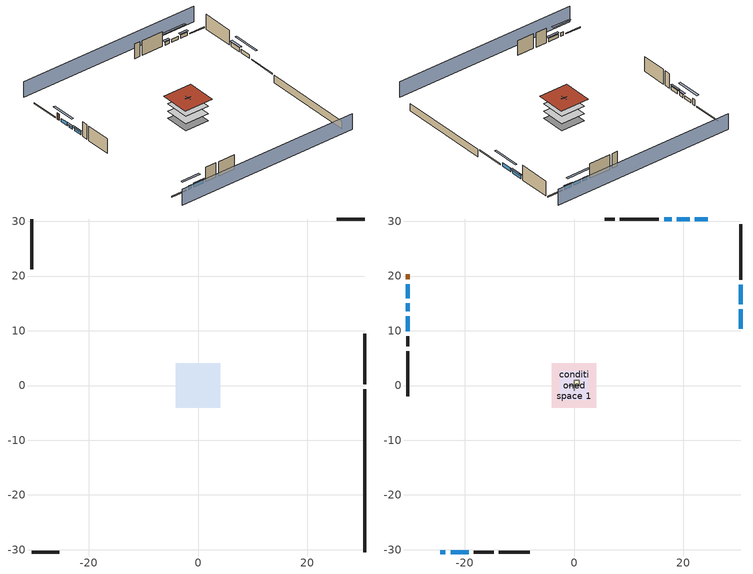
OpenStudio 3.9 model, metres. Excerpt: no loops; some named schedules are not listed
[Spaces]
basement - unconditioned 1
 floor foundation (Slab2 construction): -4.05,-4.05 -4.05,4.05 4.05,4.05 4.05,-4.05 z-2.13
 wall outside (RimJoist1 construction): 30.42,0.26 30.42,9.43 z0.3:0.61
 wall outside (RimJoist2 construction): -30.42,-30.42 -25.33,-30.42 z0.3:0.61
 wall outside (RimJoist3 construction): -30.42,30.42 -30.42,21.25 z0.3:0.61
 wall outside (RimJoist4 construction): 30.42,30.42 25.33,30.42 z0.3:0.61
 wall foundation (FoundationWall1 construction): 30.42,-30.42 30.42,-0.67 z-2.13:0.3
conditioned space 1
 floor to basement - unconditioned 1 (Floor1 construction): -4.05,-4.05 -4.05,4.05 4.05,4.05 4.05,-4.05 z0.3
 floor to garage 1 (Floor2 construction): -2.59,-2.59 -2.59,2.59 2.59,2.59 2.59,-2.59 z0.3
 floor adiabatic (AdiabaticFloorConstruction): -4.05,-4.05 -4.05,4.05 4.05,4.05 4.05,-4.05 z2.74
 wall outside (Wall3 construction): 30.42,19.36 30.42,29.49 z0.3:5.18
 wall outside (Wall4 construction): -13.71,-30.42 -8.08,-30.42 z0.3:5.18
 wall outside (Wall7 construction): -30.42,6.27 -30.42,-1.92 z0.3:5.18
 wall outside (Wall8 construction): 15.52,30.42 8.34,30.42 z0.3:5.18
 wall outside (AdiabaticWallConstruction): 30.42,10.36 30.42,13.93 / 30.42,14.86 30.42,18.44 z0.3:1.52; -24.4,-30.42 -23.49,-30.42 / -30.42,12.64 -30.42,9.96 z0.3:1.49; -22.56,-30.42 -19.22,-30.42 z0.3:1.43; -30.42,18.48 -30.42,15.94 z0.3:1.4; -30.42,15.02 -30.42,13.57 z0.3:1.28; 21.14,30.42 18.79,30.42 / 24.4,30.42 22.06,30.42 z0.3:1.34; 17.87,30.42 16.45,30.42 z0.3:1.25
 wall outside (AdiabaticWallConstruction 1): -30.42,20.32 -30.42,19.4 z0.3:2.34
 wall to garage 1 (Wall5 construction): 0,0.91 0,-0.91 z0.3:5.18
 wall to garage 1 (Wall6 construction): -0.91,0 0.91,0 z0.3:5.18
 window (WindowConstruction): 30.42,10.36 30.42,13.93 z0.3:1.52
 window (WindowConstruction 1): 30.42,14.86 30.42,18.44 z0.3:1.52
 window (WindowConstruction 2): -24.4,-30.42 -23.49,-30.42 z0.3:1.49
 window (WindowConstruction 3): -22.56,-30.42 -19.22,-30.42 z0.3:1.43
 window (WindowConstruction 4): -30.42,18.48 -30.42,15.94 z0.3:1.4
 window (WindowConstruction 5): -30.42,15.02 -30.42,13.57 z0.3:1.28
 window (WindowConstruction 6): -30.42,12.64 -30.42,9.96 z0.3:1.49
 window (WindowConstruction 7): 21.13,30.42 18.79,30.42 z0.3:1.34
 window (WindowConstruction 8): 17.87,30.42 16.45,30.42 z0.3:1.25
 window (WindowConstruction 9): 24.4,30.42 22.06,30.42 z0.3:1.34
 door (Door): -30.42,20.32 -30.42,19.4 z0.3:2.34
 ceiling adiabatic (AdiabaticFloorConstruction): 4.05,-4.05 4.05,4.05 -4.05,4.05 -4.05,-4.05 z2.74
 roof outside (Roof1 construction): -4.8,4.8 -4.8,-4.8 4.8,-4.8 4.8,4.8 z5.18
garage 1
 floor foundation (Slab1 construction): -2.59,-2.59 -2.59,2.59 2.59,2.59 2.59,-2.59 z0
 wall outside (Wall1 construction): -18.29,-30.42 -14.64,-30.42 z0.3:5.18
 wall outside (Wall2 construction): -30.42,9.03 -30.42,7.2 z0.3:5.18
 wall outside (Wall9 construction): 7.41,30.42 5.58,30.42 z0.3:5.18
furnace airloop ret air space
 floor adiabatic (AdiabaticConst): 0,0 0,1 1,1 1,0 z0
 wall adiabatic (AdiabaticConst): 0,1 0,0 1,0 1,1 0,1 z0:1
 ceiling adiabatic (AdiabaticConst): 1,0 1,1 0,1 0,0 z1
shading: 30.42,34.99 -30.42,34.99 / -30.42,-34.99 30.42,-34.99 z0:5.18; 30.42,16.68 30.42,7.62 31.03,7.62 31.03,16.68 z4.27; 30.42,18.74 30.42,14.56 31.03,14.56 31.03,18.74 z1.83; -20.75,-30.42 -27.15,-30.42 -27.15,-31.03 -20.75,-31.03 z4.24; -18.92,-30.42 -22.86,-30.42 -22.86,-31.03 -18.92,-31.03 z1.74; -30.42,13.2 -30.42,21.22 -31.03,21.22 -31.03,13.2 z4.15; -30.42,13.26 -30.42,15.32 -31.03,15.32 -31.03,13.26 z1.58; -30.42,9.65 -30.42,12.94 -31.03,12.94 -31.03,9.65 z1.8; 16.05,30.42 23.88,30.42 23.88,31.03 16.05,31.03 z4.08; 16.14,30.42 18.17,30.42 18.17,31.03 16.14,31.03 z1.55; 21.76,30.42 24.71,30.42 24.71,31.03 21.76,31.03 z1.65
[Site]
Portland Intl Arpt_OR: Latitude {deg}=45.59; Longitude {deg}=-122.6; Time Zone {hr}=-8; Elevation {m}=33; Terrain=Suburbs; Keep Site Location Information=Yes
[Site:GroundTemperature:Shallow]
10.2558, 8.96328, 8.85977, 9.47314, 11.9355, 14.3863, 16.5111, 17.8571, 17.9714, 16.8767, 14.8061, 12.4304
[Site:WaterMainsTemperature]
Calculation Method=Schedule; Temperature Schedule=mains temperature schedule
[Building]
Building 1
[Material] Roughness=Rough
Name | Thickness {m} | Conductivity {W/m-K} | Density {kg/m3} | Specific Heat {J/kg-K} | Thermal Absorptance | Solar Absorptance | Visible Absorptance
asphalt or fiberglass shingles | 0.00635 | 0.162714 | 1121.4 | 1465.45 | 0.9 | 0.85 | 0.85
roof rigid ins | 0.103632 | 0.029427 | 32.04 | 1214.23 | 0.9 | 0.7 | 0.7
osb sheathing 0.75 in. | 0.01905 | 0.115458 | 512.64 | 1214.23 | 0.9 | 0.7 | 0.7
roof stud and cavity | 0.2032 | 0.0828465 | 78.34581 | 1123.46 | 0.9 | 0.7 | 0.7
gypsum board | 0.0127 | 0.160291 | 801 | 837.4 | 0.9 | 0.6 | 0.6
wood siding | 0.0254 | 0.102417 | 544.68 | 1172.36 | 0.9 | 0.85 | 0.85
osb sheathing 0.5 in. | 0.0127 | 0.115458 | 512.64 | 1214.23 | 0.9 | 0.7 | 0.7
wall stud and cavity | 0.1397 | 0.727959 | 139.0536 | 1170.24 | 0.9 | 0.6 | 0.6
wall stud and cavity 1 | 0.1397 | 0.550994 | 139.0536 | 1170.24 | 0.9 | 0.7 | 0.7
osb sheathing 0.5 in. 1; osb sheathing 0.5 in. 2 | 0.0127 | 0.115458 | 512.64 | 1214.23
wall stud and cavity 2 | 0.1397 | 0.335416 | 139.0536 | 1170.24 | 0.9 | 0.7 | 0.7
rim joist stud and cavity | 0.0508 | 0.178688 | 50.32683 | 1063.81 | 0.9 | 0.6 | 0.6
floor stud and cavity | 0.1397 | 0.923637 | 92.3553 | 1139.71 | 0.9 | 0.7 | 0.7
floor covering | 0.0127 | 0.0433444 | 54.468 | 1339.84 | 0.9 | 0.6 | 0.6
concrete 4.0 in. | 0.1016 | 1.803125 | 2242.8 | 837.4 | 0.9 | 0.7 | 0.7
concrete 8.0 in. | 0.2032 | 1.803125 | 2242.8 | 837.4 | 0.9 | 0.7 | 0.7
wood siding 1; wood siding 2 | 0.0254 | 0.102417 | 544.68 | 1172.36
wall rigid ins; floor rigid ins | 0.512978 | 0.029427 | 32.04 | 1214.23 | 0.9 | 0.7 | 0.7
wall stud and cavity 3 | 0.0889 | 0.380278 | 52.3479 | 1209.89 | 0.9 | 0.7 | 0.7
door material | 0.04445 | 0.0612267 | 512.64 | 1214.23 | 0.9 | 0.7 | 0.7
floor stud and cavity 1 | 0.1397 | 1.75129 | 37.0049 | 1207.88 | 0.9 | 0.7 | 0.7
wall stud and cavity 4 | 0.0889 | 0.391764 | 83.0341 | 1211.67 | 0.9 | 0.7 | 0.7
furniture material conditioned space 1; furniture material garage 1; furniture material basement - unconditioned 1 | 0.1524 | 0.115458 | 640.8 | 1214.23 | 0.9 | 0.6 | 0.6
[Construction]
Roof1 construction: asphalt or fiberglass shingles, roof rigid ins, osb sheathing 0.75 in., roof stud and cavity, gypsum board
Wall1 construction; Wall2 construction: wood siding, osb sheathing 0.5 in., wall stud and cavity
Wall3 construction; Wall4 construction: wood siding, osb sheathing 0.5 in., wall stud and cavity 1, gypsum board
Wall5 construction: osb sheathing 0.5 in. 1, wall stud and cavity 2, gypsum board
Wall6 construction: osb sheathing 0.5 in. 2, wall stud and cavity 2, gypsum board
Wall7 construction; Wall8 construction: wood siding, osb sheathing 0.5 in. 2, wall stud and cavity 1, gypsum board
Wall9 construction: wood siding, osb sheathing 0.5 in. 2, wall stud and cavity
RimJoist1 construction; RimJoist2 construction; RimJoist3 construction; RimJoist4 construction: wood siding, rim joist stud and cavity
Floor1 construction; Floor2 construction: floor stud and cavity, osb sheathing 0.75 in., floor covering
Slab1 construction; Slab2 construction: concrete 4.0 in.
FoundationWall1 construction: concrete 8.0 in.
WindowConstruction; WindowConstruction 1; WindowConstruction 2; WindowConstruction 3; WindowConstruction 4; WindowConstruction 5; WindowConstruction 6; WindowConstruction 7; WindowConstruction 8; WindowConstruction 9: WindowMaterial
AdiabaticWallConstruction: wood siding 1, wall rigid ins, wall stud and cavity 3, gypsum board
Door: door material
AdiabaticWallConstruction 1: wood siding 2, wall rigid ins, wall stud and cavity 3, gypsum board
AdiabaticFloorConstruction: floor stud and cavity 1, floor rigid ins, osb sheathing 0.75 in., floor covering
PartitionWallConstruction: gypsum board, wall stud and cavity 4, gypsum board
furniture construction conditioned space 1: furniture material conditioned space 1
furniture construction garage 1: furniture material garage 1
furniture construction basement - unconditioned 1: furniture material basement - unconditioned 1
AdiabaticConst: Adiabatic
[WindowMaterial:SimpleGlazingSystem]
WindowMaterial: U-Factor {W/m2-K}=2.15764; Solar Heat Gain Coefficient=0.44
[Material:NoMass]
Adiabatic: Roughness=Rough; Thermal Resistance {m2-K/W}=176.1
[ThermalZone] Multiplier=1; Use Ideal Air Loads=No
Name | Volume {m3} | Thermostat
conditioned space | 384.656 | conditioned space temperature setpoint
garage | 65.242
basement - unconditioned | 159.707
furnace airloop ret air zone | 1
[Sizing:Zone] Zone Cooling Design Supply Air Temperature Input Method=SupplyAirTemperature; Zone Cooling Design Supply Air Temperature {C}=14; Zone Cooling Design Supply Air Temperature Difference {deltaC}=11.11; Zone Heating Design Supply Air Temperature Input Method=SupplyAirTemperature; Zone Heating Design Supply Air Temperature {C}=40; Zone Heating Design Supply Air Temperature Difference {deltaC}=11.11; Zone Cooling Design Supply Air Humidity Ratio {kg-H2O/kg-air}=0.0085; Zone Heating Design Supply Air Humidity Ratio {kg-H2O/kg-air}=0.008; Cooling Design Air Flow Method=DesignDay; Heating Design Air Flow Method=DesignDay; Account for Dedicated Outdoor Air System=No; Dedicated Outdoor Air System Control Strategy=NeutralSupplyAir; Dedicated Outdoor Air Low Setpoint Temperature for Design {C}=autosize; Dedicated Outdoor Air High Setpoint Temperature for Design {C}=autosize; Zone Load Sizing Method=Sensible Load Only No Latent Load; Zone Latent Cooling Design Supply Air Humidity Ratio Input Method=HumidityRatioDifference; Zone Cooling Design Supply Air Humidity Ratio Difference {kgWater/kgDryAir}=0.005; Zone Latent Heating Design Supply Air Humidity Ratio Input Method=HumidityRatioDifference; Zone Humidification Design Supply Air Humidity Ratio Difference {kgWater/kgDryAir}=0.005; Sizing Option=Coincident
garage; basement - unconditioned; furnace airloop ret air zone
[Space]
Name | Thermal Zone | Volume {m3}
conditioned space 1 | conditioned space | 384.656
garage 1 | garage | 65.242
basement - unconditioned 1 | basement - unconditioned | 159.707
furnace airloop ret air space | furnace airloop ret air zone
[ThermostatSetpoint:DualSetpoint]
conditioned space temperature setpoint: Heating Setpoint Temperature Schedule=heating setpoint; Cooling Setpoint Temperature Schedule=cooling setpoint; Temperature Difference Between Cutout And Setpoint {deltaC}=0
[Foundation:Kiva] Wall Depth Below Slab {m}=0.2032
Name | Initial Indoor Air Temperature {C} | Wall Height Above Grade {m}
Foundation Kiva 1 | 13.4258 | 0.1016
Foundation Kiva 2 | 9.52053 | 0.3048
[Foundation:Kiva:Settings]
Soil Conductivity {W/m-K}=1.3848; Soil Density {kg/m3}=1842.3; Soil Specific Heat {J/kg-K}=418.7; Ground Solar Absorptivity=0.9; Ground Thermal Absorptivity=0.9; Ground Surface Roughness {m}=0.03; Far-Field Width {m}=40; Deep-Ground Boundary Condition=ZeroFlux; Deep-Ground Depth {m}=40; Minimum Cell Dimension {m}=0.2; Maximum Cell Growth Coefficient=3; Simulation Timestep=Timestep
[SurfaceProperty:ExposedFoundationPerimeter] Exposed Perimeter Calculation Method=TotalExposedPerimeter
Name | Total Exposed Perimeter {m}
Slab1 | 14.6304
Slab2 | 29.74848
[SurfaceProperty:IncidentSolarMultiplier] Incident Solar Multiplier=1; Incident Solar Multiplier Schedule=trans schedule winter=0.85 summer=0.7
Window1; Window2; Window3; Window4; Window5; Window6; Window7; Window8; Window9; Window10
[InternalMass:Definition] Design Level Calculation Method=SurfaceArea
Name | Construction | Surface Area {m2}
partition wall mass | PartitionWallConstruction | 157.749
furniture mass conditioned space 1 | furniture construction conditioned space 1 | 63.09974
furniture mass garage 1 | furniture construction garage 1 | 2.67561
furniture mass basement - unconditioned 1 | furniture construction basement - unconditioned 1 | 26.19866
[InternalMass] Multiplier=1
Name | Internal Mass Definition | Space or SpaceType
partition wall mass | partition wall mass | conditioned space 1
furniture mass conditioned space 1 | furniture mass conditioned space 1 | conditioned space 1
furniture mass garage 1 | furniture mass garage 1 | garage 1
furniture mass basement - unconditioned 1 | furniture mass basement - unconditioned 1 | basement - unconditioned 1
[EnergyManagementSystem:Sensor]
Name | Output Variable or Output Meter Index Key | Output Variable or Output Meter
water_heater_amb_temp | basement - unconditioned | Zone Mean Air Temperature
water_heater_amb_rh | basement - unconditioned | Zone Air Relative Humidity
water_heater_T_set | water heater setpoint | Schedule Value
fridge_tin_s_1 | garage | Zone Mean Air Temperature
out_pb_s |  | Site Outdoor Air Barometric Pressure
out_wt_s |  | Site Outdoor Air Humidity Ratio
site_vw_s |  | Site Wind Speed
cool_season | cooling season schedule | Schedule Value
furnace_airloop_AH_MFR_s | Node 6 | System Node Mass Flow Rate
furnace_airloop_AH_VFR_s | Node 6 | System Node Current Density Volume Flow Rate
furnace_airloop_AH_Tout_s | Node 6 | System Node Temperature
furnace_airloop_AH_Wout_s | Node 6 | System Node Humidity Ratio
furnace_airloop_RA_T_s | Node 9 | System Node Temperature
furnace_airloop_Ra_W_s | Node 9 | System Node Humidity Ratio
furnace_airloop_0_DZ_T_s | basement - unconditioned | Zone Air Temperature
furnace_airloop_0_DZ_W_s | basement - unconditioned | Zone Mean Air Humidity Ratio
natural_vent_s | natural vent schedule | Schedule Value
htg_sp_s | heating setpoint | Schedule Value
clg_sp_s | cooling setpoint | Schedule Value
mech_vent_range_fan_0_sch_s | mech vent range fan 0 schedule | Schedule Value
mech_vent_bath_fan_0_sch_s | mech vent bath fan 0 schedule | Schedule Value
clothes_dryer_exhaust_0_sch_s | clothes_dryer | Schedule Value
htg_load_cond |  | Heating:EnergyTransfer:Zone:CONDITIONED SPACE
clg_load_cond |  | Cooling:EnergyTransfer:Zone:CONDITIONED SPACE
htg_load_duct |  | Heating:EnergyTransfer:Zone:FURNACE AIRLOOP RET AIR ZONE
clg_load_duct |  | Cooling:EnergyTransfer:Zone:FURNACE AIRLOOP RET AIR ZONE
s_conv | Floor1 | Surface Inside Face Convection Heat Gain Energy
s_ig | Floor1 | Surface Inside Face Internal Gains Radiation Heat Gain Energy
s_sol | Floor1 | Surface Inside Face Solar Radiation Heat Gain Energy
s_lgt | Floor1 | Surface Inside Face Lights Radiation Heat Gain Energy
s_surf | Floor1 | Surface Inside Face Net Surface Thermal Radiation Heat Gain Energy
s_conv_1 | Floor2 | Surface Inside Face Convection Heat Gain Energy
s_ig_1 | Floor2 | Surface Inside Face Internal Gains Radiation Heat Gain Energy
s_sol_1 | Floor2 | Surface Inside Face Solar Radiation Heat Gain Energy
s_lgt_1 | Floor2 | Surface Inside Face Lights Radiation Heat Gain Energy
s_surf_1 | Floor2 | Surface Inside Face Net Surface Thermal Radiation Heat Gain Energy
s_conv_2 | inferred conditioned ceiling | Surface Inside Face Convection Heat Gain Energy
s_ig_2 | inferred conditioned ceiling | Surface Inside Face Internal Gains Radiation Heat Gain Energy
s_sol_2 | inferred conditioned ceiling | Surface Inside Face Solar Radiation Heat Gain Energy
s_lgt_2 | inferred conditioned ceiling | Surface Inside Face Lights Radiation Heat Gain Energy
s_surf_2 | inferred conditioned ceiling | Surface Inside Face Net Surface Thermal Radiation Heat Gain Energy
s_conv_3 | inferred conditioned floor | Surface Inside Face Convection Heat Gain Energy
s_ig_3 | inferred conditioned floor | Surface Inside Face Internal Gains Radiation Heat Gain Energy
s_sol_3 | inferred conditioned floor | Surface Inside Face Solar Radiation Heat Gain Energy
s_lgt_3 | inferred conditioned floor | Surface Inside Face Lights Radiation Heat Gain Energy
s_surf_3 | inferred conditioned floor | Surface Inside Face Net Surface Thermal Radiation Heat Gain Energy
s_conv_4 | Roof1 | Surface Inside Face Convection Heat Gain Energy
s_ig_4 | Roof1 | Surface Inside Face Internal Gains Radiation Heat Gain Energy
s_sol_4 | Roof1 | Surface Inside Face Solar Radiation Heat Gain Energy
s_lgt_4 | Roof1 | Surface Inside Face Lights Radiation Heat Gain Energy
s_surf_4 | Roof1 | Surface Inside Face Net Surface Thermal Radiation Heat Gain Energy
ss_sol | Door1 | Surface Inside Face Solar Radiation Heat Gain Energy
ss_lgt | Door1 | Surface Inside Face Lights Radiation Heat Gain Energy
ss_conv | Door1 | Surface Inside Face Convection Heat Gain Energy
ss_ig | Door1 | Surface Inside Face Internal Gains Radiation Heat Gain Energy
ss_surf | Door1 | Surface Inside Face Net Surface Thermal Radiation Heat Gain Energy
ss_conv_1 | Window1 | Surface Inside Face Convection Heat Gain Energy
ss_ig_1 | Window1 | Surface Inside Face Internal Gains Radiation Heat Gain Energy
ss_surf_1 | Window1 | Surface Inside Face Net Surface Thermal Radiation Heat Gain Energy
ss_trans_in | Window1 | Surface Window Transmitted Solar Radiation Rate
ss_back_out | Window1 | Surface Window Shortwave from Zone Back Out Window Heat Transfer Rate
ss_trans_out | Window1 | Surface Inside Face Initial Transmitted Diffuse Transmitted Out Window Solar Radiation Rate
ss_conv_2 | Window10 | Surface Inside Face Convection Heat Gain Energy
ss_ig_2 | Window10 | Surface Inside Face Internal Gains Radiation Heat Gain Energy
ss_surf_2 | Window10 | Surface Inside Face Net Surface Thermal Radiation Heat Gain Energy
ss_trans_in_1 | Window10 | Surface Window Transmitted Solar Radiation Rate
ss_back_out_1 | Window10 | Surface Window Shortwave from Zone Back Out Window Heat Transfer Rate
ss_trans_out_1 | Window10 | Surface Inside Face Initial Transmitted Diffuse Transmitted Out Window Solar Radiation Rate
ss_conv_3 | Window2 | Surface Inside Face Convection Heat Gain Energy
ss_ig_3 | Window2 | Surface Inside Face Internal Gains Radiation Heat Gain Energy
ss_surf_3 | Window2 | Surface Inside Face Net Surface Thermal Radiation Heat Gain Energy
ss_trans_in_2 | Window2 | Surface Window Transmitted Solar Radiation Rate
ss_back_out_2 | Window2 | Surface Window Shortwave from Zone Back Out Window Heat Transfer Rate
ss_trans_out_2 | Window2 | Surface Inside Face Initial Transmitted Diffuse Transmitted Out Window Solar Radiation Rate
ss_conv_4 | Window3 | Surface Inside Face Convection Heat Gain Energy
[ElectricEquipment:Definition] Design Level Calculation Method=EquipmentLevel
Name | Design Level {W} | Fraction Latent | Fraction Radiant | Fraction Lost
ceiling fan | 17.3826 | 0 | 0.558 | 0
clothes washer | 385.658 | 0.03 | 0.162 | 0.7
clothes dryer | 3086.04 | 0.015 | 0.081 | 0.85
dishwasher | 269.847 | 0.3 | 0.18 | 0.4
fridge | 52.0548 | 0 | 0.6 | 0
fridge 2 | 80.4475 | 0 | 0.6 | 0
freezer | 194.914 | 0 | 0.6 | 0
cooking range | 933.516 | 0.08 | 0.432 | 0.2
misc tv | 229 | 0 | 0.6 | 0
misc plug loads | 182.197 | 0.021 | 0.558 | 0.049
whole house fan; mech vent house fan | 0 | 0 | 0 | 1
mech vent house fan cfis | 0 | 0 | 0 | 0
mech vent range fan 0; mech vent bath fan 0 | 30 | 0 | 0 | 1
[ElectricEquipment]
Name | Electric Equipment Definition | Space or SpaceType | Schedule
ceiling fan | ceiling fan | conditioned space 1 | ceiling_fan
clothes washer | clothes washer | conditioned space 1 | clothes_washer
clothes dryer | clothes dryer | conditioned space 1 | clothes_dryer
dishwasher | dishwasher | conditioned space 1 | dishwasher
fridge | fridge | conditioned space 1 | fridge schedule
fridge 1 | fridge 2 | garage 1 | fridge schedule 1
freezer | freezer | garage 1 | freezer schedule
cooking range | cooking range | conditioned space 1 | cooking_range
misc tv | misc tv | conditioned space 1 | plug_loads_tv
misc plug loads | misc plug loads | conditioned space 1 | plug_loads_other
whole house fan | whole house fan | conditioned space 1 | Always On Discrete
mech vent house fan | mech vent house fan | conditioned space 1 | mech vent house fan schedule
mech vent house fan cfis | mech vent house fan cfis | conditioned space 1 | mech vent house fan cfis schedule
mech vent range fan 0 | mech vent range fan 0 | conditioned space 1 | mech vent range fan 0 schedule
mech vent bath fan 0 | mech vent bath fan 0 | conditioned space 1 | mech vent bath fan 0 schedule
[OtherEquipment:Definition] Design Level Calculation Method=EquipmentLevel
Name | Design Level {W} | Fraction Latent | Fraction Radiant | Fraction Lost
water heater sens; furnace airloop_0 SupSensLkToCond; furnace airloop_0 SupCondToLv; furnace airloop_0 RetCondToRP; furnace airloop_0 RetSensLkToRP; furnace airloop_0 SupCondToDZ; furnace airloop_0 RetCondToDZ; furnace airloop_0 SupSensLkToDZ; mech vent house fan sensible load | 0 | 0 | 0 | 0
water heater lat; furnace airloop_0 SupLatLkToCond; furnace airloop_0 RetLatLkToRP; furnace airloop_0 SupLatLkToDZ; mech vent house fan latent load | 0 | 1 | 0 | 0
water heater energy adjustment1 | 0.01 | 0 | 0 | 1
clothes dryer 2 | 0 | 0.015 | 0.081 | 0.85
cooking range 2 | 0 | 0.08 | 0.432 | 0.2
general water use sensible | -61.6891 | 0 | 0.6 | 0
general water use latent | 62.594 | 1 | 0 | 0
[OtherEquipment]
Name | Other Equipment Definition | Space or SpaceType | Schedule | Fuel Type
water heater sens | water heater sens | basement - unconditioned 1 | Always On Discrete
water heater lat | water heater lat | basement - unconditioned 1 | Always On Discrete
water heater energy adjustment1 | water heater energy adjustment1 | basement - unconditioned 1 | Always On Discrete | Electricity
clothes dryer 1 | clothes dryer 2 | conditioned space 1 | clothes_dryer | Electricity
cooking range 1 | cooking range 2 | conditioned space 1 | cooking_range | Electricity
general water use sensible | general water use sensible | conditioned space 1 | general water use schedule
general water use latent | general water use latent | conditioned space 1 | general water use schedule
furnace airloop_0 SupSensLkToCond | furnace airloop_0 SupSensLkToCond | conditioned space 1 | Always On Discrete
furnace airloop_0 SupLatLkToCond | furnace airloop_0 SupLatLkToCond | conditioned space 1 | Always On Discrete
furnace airloop_0 SupCondToLv | furnace airloop_0 SupCondToLv | conditioned space 1 | Always On Discrete
furnace airloop_0 RetCondToRP | furnace airloop_0 RetCondToRP | furnace airloop ret air space | Always On Discrete
furnace airloop_0 RetSensLkToRP | furnace airloop_0 RetSensLkToRP | furnace airloop ret air space | Always On Discrete
furnace airloop_0 RetLatLkToRP | furnace airloop_0 RetLatLkToRP | furnace airloop ret air space | Always On Discrete
furnace airloop_0 SupCondToDZ | furnace airloop_0 SupCondToDZ | basement - unconditioned 1 | Always On Discrete
furnace airloop_0 RetCondToDZ | furnace airloop_0 RetCondToDZ | basement - unconditioned 1 | Always On Discrete
furnace airloop_0 SupSensLkToDZ | furnace airloop_0 SupSensLkToDZ | basement - unconditioned 1 | Always On Discrete
furnace airloop_0 SupLatLkToDZ | furnace airloop_0 SupLatLkToDZ | basement - unconditioned 1 | Always On Discrete
mech vent house fan sensible load | mech vent house fan sensible load | conditioned space 1 | Always On Discrete
mech vent house fan latent load | mech vent house fan latent load | conditioned space 1 | Always On Discrete
[WaterUse:Equipment:Definition]
Name | Peak Flow Rate {m3/s}
clothes washer | 7.96128e-06
dishwasher | 4.23541e-06
[Lights:Definition] Design Level Calculation Method=LightingLevel; Fraction Radiant=0.6; Fraction Visible=0.2; Return Air Fraction=0
Name | Lighting Level {W}
interior lighting | 251.974
garage lighting | 8.83365
[Lights] Fraction Replaceable=1
Name | Lights Definition | Space or SpaceType | Schedule
interior lighting | interior lighting | conditioned space 1 | lighting_interior
garage lighting | garage lighting | garage 1 | lighting_garage
[Exterior:Lights:Definition]
exterior lighting: Design Level {W}=7.09205
[Exterior:Lights]
exterior lighting: Exterior Lights Definition=exterior lighting; Schedule=exterior lighting schedule
[People:Definition]
occupants: Number of People Calculation Method=People; Number of People {people}=3; Fraction Radiant=0.314171; Sensible Heat Fraction=0.56303; Carbon Dioxide Generation Rate {m3/s-W}=0; Enable ASHRAE 55 Comfort Warnings=No; Mean Radiant Temperature Calculation Type=EnclosureAveraged
[People]
occupants: People Definition=occupants; Space or SpaceType=conditioned space 1; Number of People Schedule=occupants; Activity Level Schedule=occupants activity schedule; Multiplier=1
[ZoneMixing] Schedule=Always On Continuous; Design Flow Rate Calculation Method=Flow/Zone; Design Flow Rate {m3/s}=0
Name | Zone or Space | Source Zone or Space
furnace airloop_0 ZoneMixDZToCond mix | conditioned space | basement - unconditioned
furnace airloop_0 ZoneMixCondToDZ mix | basement - unconditioned | conditioned space
[SpaceInfiltration:DesignFlowRate] Schedule=Always On Discrete
Name | Space or SpaceType | Design Flow Rate Calculation Method | Design Flow Rate {m3/s} | Air Changes per Hour {1/hr} | Constant Term Coefficient | Temperature Term Coefficient | Velocity Term Coefficient | Velocity Squared Term Coefficient
natural vent flow; whole house fan flow; infil flow | conditioned space 1 | Flow/Space | 0
infil basement - unconditioned 1 | basement - unconditioned 1 | AirChanges/Hour |  | 0.1 | 1 | 0 | 0 | 0
basement_unconditioned 1 duct leakage imbalance infil flow | basement - unconditioned 1 | Flow/Space | 0
[SpaceInfiltration:EffectiveLeakageArea]
infil garage 1: Space or SpaceType=garage 1; Schedule=Always On Discrete; Effective Air Leakage Area {cm2}=543.674; Stack Coefficient=0.000129147; Wind Coefficient=4.64657e-05
